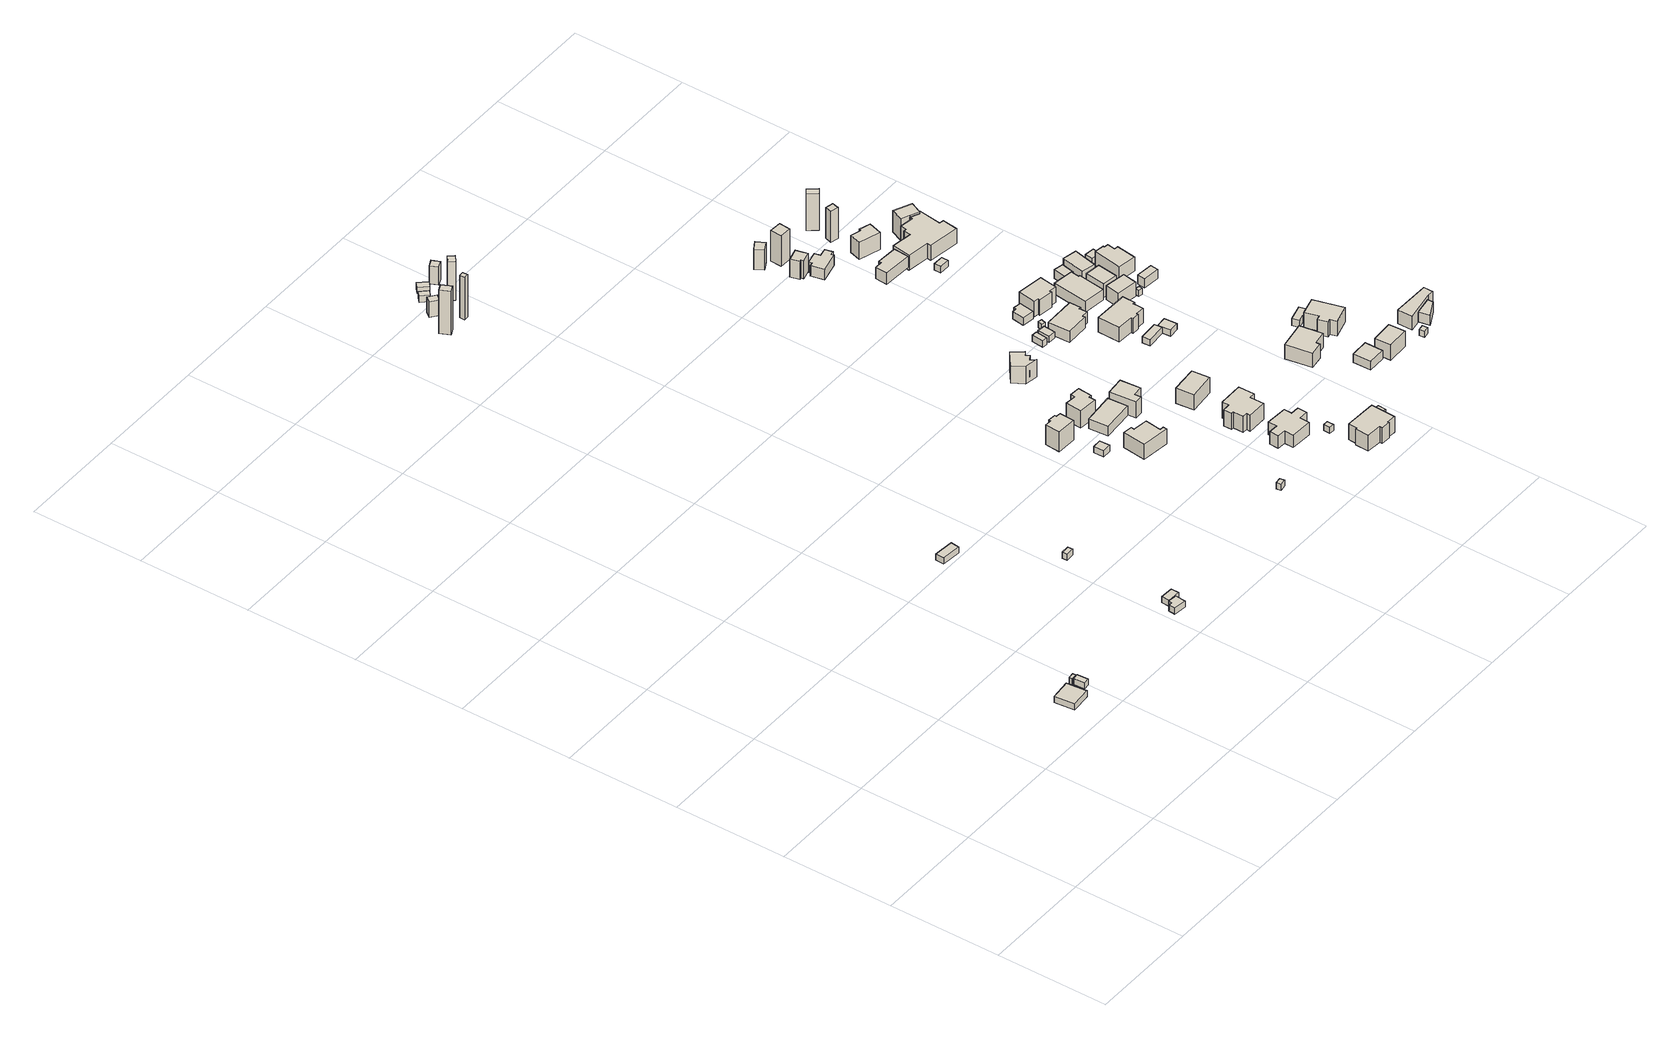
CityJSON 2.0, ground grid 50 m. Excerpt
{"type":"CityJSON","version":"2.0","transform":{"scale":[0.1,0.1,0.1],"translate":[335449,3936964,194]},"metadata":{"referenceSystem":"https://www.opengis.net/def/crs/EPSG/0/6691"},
"CityObjects":{
"building1":{"type":"Building","attributes":{"measuredHeight":3.9,"BuildingIDAttribute.prefecture":"14","BuildingIDAttribute.city":"14151","BuildingDetailAttribute.surveyYear":2015},"geometry":[{"type":"Solid","lod":"1","boundaries":[[[[0,1,2,3]],[[2,4,5,3]],[[1,6,4,2]],[[0,7,6,1]],[[3,5,7,0]],[[4,6,7,5]]]]}]},
"building2":{"type":"Building","attributes":{"BuildingIDAttribute.prefecture":"14","BuildingIDAttribute.city":"14151","BuildingDetailAttribute.surveyYear":2015},"geometry":[{"type":"Solid","lod":"1","boundaries":[[[[8,9,10,11]],[[10,12,13,11]],[[9,14,12,10]],[[8,15,14,9]],[[11,13,15,8]],[[12,14,15,13]]]]}]},
"building3":{"type":"Building","attributes":{"BuildingIDAttribute.prefecture":"14","BuildingIDAttribute.city":"14151","BuildingDetailAttribute.surveyYear":2015},"geometry":[{"type":"Solid","lod":"1","boundaries":[[[[16,17,18,19]],[[18,20,21,19]],[[17,22,20,18]],[[16,23,22,17]],[[19,21,23,16]],[[20,22,23,21]]]]}]},
"building4":{"type":"Building","attributes":{"BuildingIDAttribute.prefecture":"14","BuildingIDAttribute.city":"14151","BuildingDetailAttribute.surveyYear":2015},"geometry":[{"type":"Solid","lod":"1","boundaries":[[[[24,25,26,27,28,29]],[[28,30,31,29]],[[27,32,30,28]],[[26,33,32,27]],[[25,34,33,26]],[[24,35,34,25]],[[29,31,35,24]],[[30,32,33,34,35,31]]]]}]},
"building5":{"type":"Building","attributes":{"BuildingIDAttribute.prefecture":"14","BuildingIDAttribute.city":"14151","BuildingDetailAttribute.surveyYear":2015},"geometry":[{"type":"Solid","lod":"1","boundaries":[[[[36,37,38,39]],[[38,40,41,39]],[[37,42,40,38]],[[36,43,42,37]],[[39,41,43,36]],[[40,42,43,41]]]]}]},
"building6":{"type":"Building","attributes":{"BuildingIDAttribute.prefecture":"14","BuildingIDAttribute.city":"14151","BuildingDetailAttribute.surveyYear":2015},"geometry":[{"type":"Solid","lod":"1","boundaries":[[[[44,45,46,47]],[[46,48,49,47]],[[45,50,48,46]],[[44,51,50,45]],[[47,49,51,44]],[[48,50,51,49]]]]}]},
"building7":{"type":"Building","attributes":{"BuildingIDAttribute.prefecture":"14","BuildingIDAttribute.city":"14151","BuildingDetailAttribute.surveyYear":2015},"geometry":[{"type":"Solid","lod":"1","boundaries":[[[[52,53,54,55]],[[54,56,57,55]],[[53,58,56,54]],[[52,59,58,53]],[[55,57,59,52]],[[56,58,59,57]]]]}]},
"building8":{"type":"Building","attributes":{"BuildingIDAttribute.prefecture":"14","BuildingIDAttribute.city":"14151","BuildingDetailAttribute.surveyYear":2015},"geometry":[{"type":"Solid","lod":"1","boundaries":[[[[60,61,62,63]],[[62,64,65,63]],[[61,66,64,62]],[[60,67,66,61]],[[63,65,67,60]],[[64,66,67,65]]]]}]},
"building9":{"type":"Building","attributes":{"BuildingIDAttribute.prefecture":"14","BuildingIDAttribute.city":"14151","BuildingDetailAttribute.surveyYear":2015},"geometry":[{"type":"Solid","lod":"1","boundaries":[[[[68,69,70,71]],[[70,72,73,71]],[[69,74,72,70]],[[68,75,74,69]],[[71,73,75,68]],[[72,74,75,73]]]]}]},
"building10":{"type":"Building","attributes":{"usage":"411","measuredHeight":10.8,"storeysAboveGround":2,"BuildingIDAttribute.prefecture":"14","BuildingIDAttribute.city":"14151","BuildingDetailAttribute.totalFloorArea":86.99,"BuildingDetailAttribute.buildingFootprintArea":43.5,"BuildingDetailAttribute.buildingStructureType":"601","BuildingDetailAttribute.buildingStructureOrgType":"1","BuildingDetailAttribute.orgUsage":"10","BuildingDetailAttribute.surveyYear":2015,"BuildingLandSlideRiskAttribute.description":"1","BuildingLandSlideRiskAttribute.areaType":"1"},"geometry":[{"type":"Solid","lod":"1","boundaries":[[[[76,77,78,79,80,81,82,83]],[[82,84,85,83]],[[81,86,84,82]],[[80,87,86,81]],[[79,88,87,80]],[[78,89,88,79]],[[77,90,89,78]],[[76,91,90,77]],[[83,85,91,76]],[[84,86,87,88,89,90,91,85]]]]}]},
"building11":{"type":"Building","attributes":{"usage":"411","measuredHeight":9,"storeysAboveGround":2,"BuildingIDAttribute.prefecture":"14","BuildingIDAttribute.city":"14151","BuildingDetailAttribute.totalFloorArea":147.86,"BuildingDetailAttribute.buildingFootprintArea":73.93,"BuildingDetailAttribute.buildingStructureType":"601","BuildingDetailAttribute.buildingStructureOrgType":"1","BuildingDetailAttribute.orgUsage":"10","BuildingDetailAttribute.surveyYear":2015},"geometry":[{"type":"Solid","lod":"1","boundaries":[[[[92,93,94,95,96,97,98,99]],[[98,100,101,99]],[[97,102,100,98]],[[96,103,102,97]],[[95,104,103,96]],[[94,105,104,95]],[[93,106,105,94]],[[92,107,106,93]],[[99,101,107,92]],[[100,102,103,104,105,106,107,101]]]]}]},
"building12":{"type":"Building","attributes":{"usage":"411","measuredHeight":5.7,"storeysAboveGround":1,"BuildingIDAttribute.prefecture":"14","BuildingIDAttribute.city":"14151","BuildingDetailAttribute.totalFloorArea":100.06,"BuildingDetailAttribute.buildingFootprintArea":100.06,"BuildingDetailAttribute.buildingStructureType":"601","BuildingDetailAttribute.buildingStructureOrgType":"1","BuildingDetailAttribute.orgUsage":"10","BuildingDetailAttribute.surveyYear":2015},"geometry":[{"type":"Solid","lod":"1","boundaries":[[[[108,109,110,111]],[[110,112,113,111]],[[109,114,112,110]],[[108,115,114,109]],[[111,113,115,108]],[[112,114,115,113]]]]}]},
"building13":{"type":"Building","attributes":{"usage":"411","measuredHeight":9.3,"storeysAboveGround":2,"BuildingIDAttribute.prefecture":"14","BuildingIDAttribute.city":"14151","BuildingDetailAttribute.totalFloorArea":106.32,"BuildingDetailAttribute.buildingFootprintArea":53.16,"BuildingDetailAttribute.buildingStructureType":"601","BuildingDetailAttribute.buildingStructureOrgType":"1","BuildingDetailAttribute.orgUsage":"10","BuildingDetailAttribute.surveyYear":2015,"BuildingLandSlideRiskAttribute.description":"1","BuildingLandSlideRiskAttribute.areaType":"1"},"geometry":[{"type":"Solid","lod":"1","boundaries":[[[[116,117,118,119,120,121,122,123]],[[122,124,125,123]],[[121,126,124,122]],[[120,127,126,121]],[[119,128,127,120]],[[118,129,128,119]],[[117,130,129,118]],[[116,131,130,117]],[[123,125,131,116]],[[124,126,127,128,129,130,131,125]]]]}]},
"building14":{"type":"Building","attributes":{"usage":"411","measuredHeight":8.8,"storeysAboveGround":2,"BuildingIDAttribute.prefecture":"14","BuildingIDAttribute.city":"14151","BuildingDetailAttribute.totalFloorArea":117.7,"BuildingDetailAttribute.buildingFootprintArea":58.85,"BuildingDetailAttribute.buildingStructureType":"601","BuildingDetailAttribute.buildingStructureOrgType":"1","BuildingDetailAttribute.orgUsage":"10","BuildingDetailAttribute.surveyYear":2015},"geometry":[{"type":"Solid","lod":"1","boundaries":[[[[132,133,134,135,136,137]],[[136,138,139,137]],[[135,140,138,136]],[[134,141,140,135]],[[133,142,141,134]],[[132,143,142,133]],[[137,139,143,132]],[[138,140,141,142,143,139]]]]}]},
"building15":{"type":"Building","attributes":{"usage":"411","measuredHeight":7.6,"storeysAboveGround":2,"BuildingIDAttribute.prefecture":"14","BuildingIDAttribute.city":"14151","BuildingDetailAttribute.totalFloorArea":214.93,"BuildingDetailAttribute.buildingFootprintArea":107.47,"BuildingDetailAttribute.buildingStructureType":"610","BuildingDetailAttribute.buildingStructureOrgType":"2","BuildingDetailAttribute.orgUsage":"10","BuildingDetailAttribute.surveyYear":2015},"geometry":[{"type":"Solid","lod":"1","boundaries":[[[[144,145,146,147,148,149,150,151,152,153,154,155]],[[154,156,157,155]],[[153,158,156,154]],[[152,159,158,153]],[[151,160,159,152]],[[150,161,160,151]],[[149,162,161,150]],[[148,163,162,149]],[[147,164,163,148]],[[146,165,164,147]],[[145,166,165,146]],[[144,167,166,145]],[[155,157,167,144]],[[156,158,159,160,161,162,163,164,165,166,167,157]]]]}]},
"building16":{"type":"Building","attributes":{"usage":"411","measuredHeight":10.3,"storeysAboveGround":3,"BuildingIDAttribute.prefecture":"14","BuildingIDAttribute.city":"14151","BuildingDetailAttribute.totalFloorArea":387.8,"BuildingDetailAttribute.buildingFootprintArea":129.27,"BuildingDetailAttribute.buildingStructureType":"601","BuildingDetailAttribute.buildingStructureOrgType":"1","BuildingDetailAttribute.orgUsage":"10","BuildingDetailAttribute.surveyYear":2015},"geometry":[{"type":"Solid","lod":"1","boundaries":[[[[168,169,170,171,172,173,174,175,176,177,178,179]],[[178,180,181,179]],[[177,182,180,178]],[[176,183,182,177]],[[175,184,183,176]],[[174,185,184,175]],[[173,186,185,174]],[[172,187,186,173]],[[171,188,187,172]],[[170,189,188,171]],[[169,190,189,170]],[[168,191,190,169]],[[179,181,191,168]],[[180,182,183,184,185,186,187,188,189,190,191,181]]]]}]},
"building17":{"type":"Building","attributes":{"BuildingIDAttribute.prefecture":"14","BuildingIDAttribute.city":"14151","BuildingDetailAttribute.surveyYear":2015},"geometry":[{"type":"Solid","lod":"1","boundaries":[[[[192,193,194,195]],[[194,196,197,195]],[[193,198,196,194]],[[192,199,198,193]],[[195,197,199,192]],[[196,198,199,197]]]]}]},
"building18":{"type":"Building","attributes":{"BuildingIDAttribute.prefecture":"14","BuildingIDAttribute.city":"14151","BuildingDetailAttribute.surveyYear":2015},"geometry":[{"type":"Solid","lod":"1","boundaries":[[[[200,201,202,203]],[[202,204,205,203]],[[201,206,204,202]],[[200,207,206,201]],[[203,205,207,200]],[[204,206,207,205]]]]}]},
"building19":{"type":"Building","attributes":{"usage":"411","measuredHeight":9.9,"storeysAboveGround":2,"BuildingIDAttribute.prefecture":"14","BuildingIDAttribute.city":"14151","BuildingDetailAttribute.totalFloorArea":222.24,"BuildingDetailAttribute.buildingFootprintArea":111.12,"BuildingDetailAttribute.buildingStructureType":"601","BuildingDetailAttribute.buildingStructureOrgType":"1","BuildingDetailAttribute.orgUsage":"10","BuildingDetailAttribute.surveyYear":2015},"geometry":[{"type":"Solid","lod":"1","boundaries":[[[[208,209,210,211,212,213,214,215,216,217]],[[216,218,219,217]],[[215,220,218,216]],[[214,221,220,215]],[[213,222,221,214]],[[212,223,222,213]],[[211,224,223,212]],[[210,225,224,211]],[[209,226,225,210]],[[208,227,226,209]],[[217,219,227,208]],[[218,220,221,222,223,224,225,226,227,219]]]]}]},
"building20":{"type":"Building","attributes":{"usage":"413","measuredHeight":18.8,"storeysAboveGround":1,"BuildingIDAttribute.prefecture":"14","BuildingIDAttribute.city":"14151","BuildingDetailAttribute.totalFloorArea":49.86,"BuildingDetailAttribute.buildingFootprintArea":49.86,"BuildingDetailAttribute.buildingStructureType":"601","BuildingDetailAttribute.buildingStructureOrgType":"1","BuildingDetailAttribute.orgUsage":"30","BuildingDetailAttribute.surveyYear":2015,"BuildingLandSlideRiskAttribute.description":"1","BuildingLandSlideRiskAttribute.areaType":"1"},"geometry":[{"type":"Solid","lod":"1","boundaries":[[[[228,229,230,231,232,233,234,235]],[[234,236,237,235]],[[233,238,236,234]],[[232,239,238,233]],[[231,240,239,232]],[[230,241,240,231]],[[229,242,241,230]],[[228,243,242,229]],[[235,237,243,228]],[[236,238,239,240,241,242,243,237]]]]}]},
"building21":{"type":"Building","attributes":{"usage":"411","measuredHeight":8.7,"storeysAboveGround":2,"BuildingIDAttribute.prefecture":"14","BuildingIDAttribute.city":"14151","BuildingDetailAttribute.totalFloorArea":133.12,"BuildingDetailAttribute.buildingFootprintArea":66.56,"BuildingDetailAttribute.buildingStructureType":"610","BuildingDetailAttribute.buildingStructureOrgType":"2","BuildingDetailAttribute.orgUsage":"10","BuildingDetailAttribute.surveyYear":2015},"geometry":[{"type":"Solid","lod":"1","boundaries":[[[[244,245,246,247]],[[246,248,249,247]],[[245,250,248,246]],[[244,251,250,245]],[[247,249,251,244]],[[248,250,251,249]]]]}]},
"building22":{"type":"Building","attributes":{"usage":"411","measuredHeight":4.1,"storeysAboveGround":2,"BuildingIDAttribute.prefecture":"14","BuildingIDAttribute.city":"14151","BuildingDetailAttribute.totalFloorArea":25.16,"BuildingDetailAttribute.buildingFootprintArea":12.58,"BuildingDetailAttribute.buildingStructureType":"601","BuildingDetailAttribute.buildingStructureOrgType":"1","BuildingDetailAttribute.orgUsage":"10","BuildingDetailAttribute.surveyYear":2015},"geometry":[{"type":"Solid","lod":"1","boundaries":[[[[252,253,254,255]],[[254,256,257,255]],[[253,258,256,254]],[[252,259,258,253]],[[255,257,259,252]],[[256,258,259,257]]]]}]},
"building23":{"type":"Building","attributes":{"usage":"411","measuredHeight":3.5,"storeysAboveGround":1,"BuildingIDAttribute.prefecture":"14","BuildingIDAttribute.city":"14151","BuildingDetailAttribute.totalFloorArea":12.41,"BuildingDetailAttribute.buildingFootprintArea":12.41,"BuildingDetailAttribute.buildingStructureType":"601","BuildingDetailAttribute.buildingStructureOrgType":"1","BuildingDetailAttribute.orgUsage":"10","BuildingDetailAttribute.surveyYear":2015},"geometry":[{"type":"Solid","lod":"1","boundaries":[[[[260,261,262,263]],[[262,264,265,263]],[[261,266,264,262]],[[260,267,266,261]],[[263,265,267,260]],[[264,266,267,265]]]]}]},
"building24":{"type":"Building","attributes":{"usage":"411","storeysAboveGround":1,"BuildingIDAttribute.prefecture":"14","BuildingIDAttribute.city":"14151","BuildingDetailAttribute.totalFloorArea":16.93,"BuildingDetailAttribute.buildingFootprintArea":16.93,"BuildingDetailAttribute.buildingStructureType":"601","BuildingDetailAttribute.buildingStructureOrgType":"1","BuildingDetailAttribute.orgUsage":"10","BuildingDetailAttribute.surveyYear":2015},"geometry":[{"type":"Solid","lod":"1","boundaries":[[[[268,269,270,271]],[[270,272,273,271]],[[269,274,272,270]],[[268,275,274,269]],[[271,273,275,268]],[[272,274,275,273]]]]}]},
"building25":{"type":"Building","attributes":{"BuildingIDAttribute.prefecture":"14","BuildingIDAttribute.city":"14151","BuildingDetailAttribute.surveyYear":2015},"geometry":[{"type":"Solid","lod":"1","boundaries":[[[[276,277,278,279]],[[278,280,281,279]],[[277,282,280,278]],[[276,283,282,277]],[[279,281,283,276]],[[280,282,283,281]]]]}]},
"building26":{"type":"Building","attributes":{"usage":"411","measuredHeight":6.8,"storeysAboveGround":1,"BuildingIDAttribute.prefecture":"14","BuildingIDAttribute.city":"14151","BuildingDetailAttribute.totalFloorArea":110.72,"BuildingDetailAttribute.buildingFootprintArea":110.72,"BuildingDetailAttribute.buildingStructureType":"601","BuildingDetailAttribute.buildingStructureOrgType":"1","BuildingDetailAttribute.orgUsage":"10","BuildingDetailAttribute.surveyYear":2015},"geometry":[{"type":"Solid","lod":"1","boundaries":[[[[284,285,286,287,288,289,290,291]],[[290,292,293,291]],[[289,294,292,290]],[[288,295,294,289]],[[287,296,295,288]],[[286,297,296,287]],[[285,298,297,286]],[[284,299,298,285]],[[291,293,299,284]],[[292,294,295,296,297,298,299,293]]]]}]},
"building27":{"type":"Building","attributes":{"usage":"411","measuredHeight":4.4,"storeysAboveGround":2,"BuildingIDAttribute.prefecture":"14","BuildingIDAttribute.city":"14151","BuildingDetailAttribute.totalFloorArea":48.52,"BuildingDetailAttribute.buildingFootprintArea":24.26,"BuildingDetailAttribute.buildingStructureType":"610","BuildingDetailAttribute.buildingStructureOrgType":"2","BuildingDetailAttribute.orgUsage":"10","BuildingDetailAttribute.surveyYear":2015,"BuildingLandSlideRiskAttribute.description":"1","BuildingLandSlideRiskAttribute.areaType":"1"},"geometry":[{"type":"Solid","lod":"1","boundaries":[[[[300,301,302,303,304,305]],[[304,306,307,305]],[[303,308,306,304]],[[302,309,308,303]],[[301,310,309,302]],[[300,311,310,301]],[[305,307,311,300]],[[306,308,309,310,311,307]]]]}]},
"building28":{"type":"Building","attributes":{"BuildingIDAttribute.prefecture":"14","BuildingIDAttribute.city":"14151","BuildingDetailAttribute.surveyYear":2015},"geometry":[{"type":"Solid","lod":"1","boundaries":[[[[312,313,314,315]],[[314,316,317,315]],[[313,318,316,314]],[[312,319,318,313]],[[315,317,319,312]],[[316,318,319,317]]]]}]},
"building29":{"type":"Building","attributes":{"usage":"411","measuredHeight":8.9,"storeysAboveGround":2,"BuildingIDAttribute.prefecture":"14","BuildingIDAttribute.city":"14151","BuildingDetailAttribute.totalFloorArea":260.31,"BuildingDetailAttribute.buildingFootprintArea":130.15,"BuildingDetailAttribute.buildingStructureType":"601","BuildingDetailAttribute.buildingStructureOrgType":"1","BuildingDetailAttribute.orgUsage":"10","BuildingDetailAttribute.surveyYear":2015},"geometry":[{"type":"Solid","lod":"1","boundaries":[[[[320,321,322,323,324,325,326,327,328,329]],[[328,330,331,329]],[[327,332,330,328]],[[326,333,332,327]],[[325,334,333,326]],[[324,335,334,325]],[[323,336,335,324]],[[322,337,336,323]],[[321,338,337,322]],[[320,339,338,321]],[[329,331,339,320]],[[330,332,333,334,335,336,337,338,339,331]]]]}]},
"building30":{"type":"Building","attributes":{"BuildingIDAttribute.prefecture":"14","BuildingIDAttribute.city":"14151","BuildingDetailAttribute.surveyYear":2015},"geometry":[{"type":"Solid","lod":"1","boundaries":[[[[340,341,342,343]],[[342,344,345,343]],[[341,346,344,342]],[[340,347,346,341]],[[343,345,347,340]],[[344,346,347,345]]]]}]},
"building31":{"type":"Building","attributes":{"usage":"411","measuredHeight":8.7,"storeysAboveGround":2,"BuildingIDAttribute.prefecture":"14","BuildingIDAttribute.city":"14151","BuildingDetailAttribute.totalFloorArea":167.42,"BuildingDetailAttribute.buildingFootprintArea":83.71,"BuildingDetailAttribute.buildingStructureType":"610","BuildingDetailAttribute.buildingStructureOrgType":"2","BuildingDetailAttribute.orgUsage":"10","BuildingDetailAttribute.surveyYear":2015},"geometry":[{"type":"Solid","lod":"1","boundaries":[[[[348,349,350,351,352,353,354,355]],[[354,356,357,355]],[[353,358,356,354]],[[352,359,358,353]],[[351,360,359,352]],[[350,361,360,351]],[[349,362,361,350]],[[348,363,362,349]],[[355,357,363,348]],[[356,358,359,360,361,362,363,357]]]]}]},
"building32":{"type":"Building","attributes":{"measuredHeight":22.2,"BuildingIDAttribute.prefecture":"14","BuildingIDAttribute.city":"14151","BuildingDetailAttribute.surveyYear":2015},"geometry":[{"type":"Solid","lod":"1","boundaries":[[[[364,365,366,367]],[[366,368,369,367]],[[365,370,368,366]],[[364,371,370,365]],[[367,369,371,364]],[[368,370,371,369]]]]}]},
"building33":{"type":"Building","attributes":{"usage":"411","measuredHeight":9.1,"storeysAboveGround":2,"BuildingIDAttribute.prefecture":"14","BuildingIDAttribute.city":"14151","BuildingDetailAttribute.totalFloorArea":232.13,"BuildingDetailAttribute.buildingFootprintArea":116.06,"BuildingDetailAttribute.buildingStructureType":"601","BuildingDetailAttribute.buildingStructureOrgType":"1","BuildingDetailAttribute.orgUsage":"10","BuildingDetailAttribute.surveyYear":2015},"geometry":[{"type":"Solid","lod":"1","boundaries":[[[[372,373,374,375,376,377]],[[376,378,379,377]],[[375,380,378,376]],[[374,381,380,375]],[[373,382,381,374]],[[372,383,382,373]],[[377,379,383,372]],[[378,380,381,382,383,379]]]]}]},
"building34":{"type":"Building","attributes":{"usage":"411","measuredHeight":5.2,"storeysAboveGround":1,"BuildingIDAttribute.prefecture":"14","BuildingIDAttribute.city":"14151","BuildingDetailAttribute.totalFloorArea":52.2,"BuildingDetailAttribute.buildingFootprintArea":52.2,"BuildingDetailAttribute.buildingStructureType":"601","BuildingDetailAttribute.buildingStructureOrgType":"1","BuildingDetailAttribute.orgUsage":"10","BuildingDetailAttribute.surveyYear":2015},"geometry":[{"type":"Solid","lod":"1","boundaries":[[[[384,385,386,387]],[[386,388,389,387]],[[385,390,388,386]],[[384,391,390,385]],[[387,389,391,384]],[[388,390,391,389]]]]}]},
"building35":{"type":"Building","attributes":{"usage":"403","measuredHeight":13.1,"storeysAboveGround":1,"BuildingIDAttribute.prefecture":"14","BuildingIDAttribute.city":"14151","BuildingDetailAttribute.totalFloorArea":23.36,"BuildingDetailAttribute.buildingFootprintArea":23.36,"BuildingDetailAttribute.buildingStructureType":"601","BuildingDetailAttribute.buildingStructureOrgType":"1","BuildingDetailAttribute.orgUsage":"80","BuildingDetailAttribute.surveyYear":2015,"BuildingLandSlideRiskAttribute.description":"1","BuildingLandSlideRiskAttribute.areaType":"1"},"geometry":[{"type":"Solid","lod":"1","boundaries":[[[[392,393,394,395,396,397]],[[396,398,399,397]],[[395,400,398,396]],[[394,401,400,395]],[[393,402,401,394]],[[392,403,402,393]],[[397,399,403,392]],[[398,400,401,402,403,399]]]]}]},
"building36":{"type":"Building","attributes":{"measuredHeight":22,"BuildingIDAttribute.prefecture":"14","BuildingIDAttribute.city":"14151","BuildingDetailAttribute.surveyYear":2015},"geometry":[{"type":"Solid","lod":"1","boundaries":[[[[404,405,406,407]],[[406,408,409,407]],[[405,410,408,406]],[[404,411,410,405]],[[407,409,411,404]],[[408,410,411,409]]]]}]},
"building37":{"type":"Building","attributes":{"BuildingIDAttribute.prefecture":"14","BuildingIDAttribute.city":"14151","BuildingDetailAttribute.surveyYear":2015},"geometry":[{"type":"Solid","lod":"1","boundaries":[[[[412,413,414,415]],[[414,416,417,415]],[[413,418,416,414]],[[412,419,418,413]],[[415,417,419,412]],[[416,418,419,417]]]]}]},
"building38":{"type":"Building","attributes":{"usage":"411","measuredHeight":6.2,"storeysAboveGround":1,"BuildingIDAttribute.prefecture":"14","BuildingIDAttribute.city":"14151","BuildingDetailAttribute.totalFloorArea":131.77,"BuildingDetailAttribute.buildingFootprintArea":131.77,"BuildingDetailAttribute.buildingStructureType":"601","BuildingDetailAttribute.buildingStructureOrgType":"1","BuildingDetailAttribute.orgUsage":"10","BuildingDetailAttribute.surveyYear":2015},"geometry":[{"type":"Solid","lod":"1","boundaries":[[[[420,421,422,423,424,425]],[[424,426,427,425]],[[423,428,426,424]],[[422,429,428,423]],[[421,430,429,422]],[[420,431,430,421]],[[425,427,431,420]],[[426,428,429,430,431,427]]]]}]},
"building39":{"type":"Building","attributes":{"usage":"403","measuredHeight":5.7,"storeysAboveGround":1,"BuildingIDAttribute.prefecture":"14","BuildingIDAttribute.city":"14151","BuildingDetailAttribute.totalFloorArea":52.71,"BuildingDetailAttribute.buildingFootprintArea":52.71,"BuildingDetailAttribute.buildingStructureType":"601","BuildingDetailAttribute.buildingStructureOrgType":"1","BuildingDetailAttribute.orgUsage":"80","BuildingDetailAttribute.surveyYear":2015,"BuildingLandSlideRiskAttribute.description":"1","BuildingLandSlideRiskAttribute.areaType":"1"},"geometry":[{"type":"Solid","lod":"1","boundaries":[[[[432,433,434,435,436,437,438,439,440,441]],[[440,442,443,441]],[[439,444,442,440]],[[438,445,444,439]],[[437,446,445,438]],[[436,447,446,437]],[[435,448,447,436]],[[434,449,448,435]],[[433,450,449,434]],[[432,451,450,433]],[[441,443,451,432]],[[442,444,445,446,447,448,449,450,451,443]]]]}]},
"building40":{"type":"Building","attributes":{"measuredHeight":15.1,"BuildingIDAttribute.prefecture":"14","BuildingIDAttribute.city":"14151","BuildingDetailAttribute.surveyYear":2015},"geometry":[{"type":"Solid","lod":"1","boundaries":[[[[452,453,454,455]],[[454,456,457,455]],[[453,458,456,454]],[[452,459,458,453]],[[455,457,459,452]],[[456,458,459,457]]]]}]},
"building41":{"type":"Building","attributes":{"usage":"411","measuredHeight":8.6,"storeysAboveGround":1,"BuildingIDAttribute.prefecture":"14","BuildingIDAttribute.city":"14151","BuildingDetailAttribute.totalFloorArea":58.05,"BuildingDetailAttribute.buildingFootprintArea":58.05,"BuildingDetailAttribute.buildingStructureType":"601","BuildingDetailAttribute.buildingStructureOrgType":"1","BuildingDetailAttribute.orgUsage":"10","BuildingDetailAttribute.surveyYear":2015},"geometry":[{"type":"Solid","lod":"1","boundaries":[[[[460,461,462,463]],[[462,464,465,463]],[[461,466,464,462]],[[460,467,466,461]],[[463,465,467,460]],[[464,466,467,465]]]]}]},
"building42":{"type":"Building","attributes":{"usage":"411","measuredHeight":7.3,"storeysAboveGround":1,"BuildingIDAttribute.prefecture":"14","BuildingIDAttribute.city":"14151","BuildingDetailAttribute.totalFloorArea":69.03,"BuildingDetailAttribute.buildingFootprintArea":69.03,"BuildingDetailAttribute.buildingStructureType":"601","BuildingDetailAttribute.buildingStructureOrgType":"1","BuildingDetailAttribute.orgUsage":"10","BuildingDetailAttribute.surveyYear":2015,"BuildingLandSlideRiskAttribute.description":"1","BuildingLandSlideRiskAttribute.areaType":"1"},"geometry":[{"type":"Solid","lod":"1","boundaries":[[[[468,469,470,471,472,473]],[[472,474,475,473]],[[471,476,474,472]],[[470,477,476,471]],[[469,478,477,470]],[[468,479,478,469]],[[473,475,479,468]],[[474,476,477,478,479,475]]]]}]},
"building43":{"type":"Building","attributes":{"usage":"411","measuredHeight":7.9,"storeysAboveGround":2,"BuildingIDAttribute.prefecture":"14","BuildingIDAttribute.city":"14151","BuildingDetailAttribute.totalFloorArea":101.84,"BuildingDetailAttribute.buildingFootprintArea":50.92,"BuildingDetailAttribute.buildingStructureType":"601","BuildingDetailAttribute.buildingStructureOrgType":"1","BuildingDetailAttribute.orgUsage":"10","BuildingDetailAttribute.surveyYear":2015},"geometry":[{"type":"Solid","lod":"1","boundaries":[[[[480,481,482,483]],[[482,484,485,483]],[[481,486,484,482]],[[480,487,486,481]],[[483,485,487,480]],[[484,486,487,485]]]]}]},
"building44":{"type":"Building","attributes":{"measuredHeight":13,"BuildingIDAttribute.prefecture":"14","BuildingIDAttribute.city":"14151","BuildingDetailAttribute.surveyYear":2015,"BuildingLandSlideRiskAttribute.description":"1","BuildingLandSlideRiskAttribute.areaType":"1"},"geometry":[{"type":"Solid","lod":"1","boundaries":[[[[488,489,490,491]],[[490,492,493,491]],[[489,494,492,490]],[[488,495,494,489]],[[491,493,495,488]],[[492,494,495,493]]]]}]},
"building45":{"type":"Building","attributes":{"measuredHeight":3.4,"BuildingIDAttribute.prefecture":"14","BuildingIDAttribute.city":"14151","BuildingDetailAttribute.surveyYear":2015},"geometry":[{"type":"Solid","lod":"1","boundaries":[[[[496,497,498,499]],[[498,500,501,499]],[[497,502,500,498]],[[496,503,502,497]],[[499,501,503,496]],[[500,502,503,501]]]]}]},
"building46":{"type":"Building","attributes":{"measuredHeight":15.5,"BuildingIDAttribute.prefecture":"14","BuildingIDAttribute.city":"14151","BuildingDetailAttribute.surveyYear":2015},"geometry":[{"type":"Solid","lod":"1","boundaries":[[[[504,505,506,507]],[[506,508,509,507]],[[505,510,508,506]],[[504,511,510,505]],[[507,509,511,504]],[[508,510,511,509]]]]}]},
"building47":{"type":"Building","attributes":{"usage":"411","measuredHeight":7.6,"storeysAboveGround":2,"BuildingIDAttribute.prefecture":"14","BuildingIDAttribute.city":"14151","BuildingDetailAttribute.totalFloorArea":111.09,"BuildingDetailAttribute.buildingFootprintArea":55.54,"BuildingDetailAttribute.buildingStructureType":"601","BuildingDetailAttribute.buildingStructureOrgType":"1","BuildingDetailAttribute.orgUsage":"10","BuildingDetailAttribute.surveyYear":2015},"geometry":[{"type":"Solid","lod":"1","boundaries":[[[[512,513,514,515]],[[514,516,517,515]],[[513,518,516,514]],[[512,519,518,513]],[[515,517,519,512]],[[516,518,519,517]]]]}]},
"building48":{"type":"Building","attributes":{"measuredHeight":3.5,"BuildingIDAttribute.prefecture":"14","BuildingIDAttribute.city":"14151","BuildingDetailAttribute.surveyYear":2015},"geometry":[{"type":"Solid","lod":"1","boundaries":[[[[520,521,522,523]],[[522,524,525,523]],[[521,526,524,522]],[[520,527,526,521]],[[523,525,527,520]],[[524,526,527,525]]]]}]},
"building49":{"type":"Building","attributes":{"BuildingIDAttribute.prefecture":"14","BuildingIDAttribute.city":"14151","BuildingDetailAttribute.surveyYear":2015},"geometry":[{"type":"Solid","lod":"1","boundaries":[[[[528,529,530,531]],[[530,532,533,531]],[[529,534,532,530]],[[528,535,534,529]],[[531,533,535,528]],[[532,534,535,533]]]]}]},
"building50":{"type":"Building","attributes":{"measuredHeight":5.1,"BuildingIDAttribute.prefecture":"14","BuildingIDAttribute.city":"14151","BuildingDetailAttribute.surveyYear":2015},"geometry":[{"type":"Solid","lod":"1","boundaries":[[[[536,537,538,539]],[[538,540,541,539]],[[537,542,540,538]],[[536,543,542,537]],[[539,541,543,536]],[[540,542,543,541]]]]}]},
"building51":{"type":"Building","attributes":{"measuredHeight":19.9,"BuildingIDAttribute.prefecture":"14","BuildingIDAttribute.city":"14151","BuildingDetailAttribute.surveyYear":2015},"geometry":[{"type":"Solid","lod":"1","boundaries":[[[[544,545,546,547]],[[546,548,549,547]],[[545,550,548,546]],[[544,551,550,545]],[[547,549,551,544]],[[548,550,551,549]]]]}]},
"building52":{"type":"Building","attributes":{"measuredHeight":3.9,"BuildingIDAttribute.prefecture":"14","BuildingIDAttribute.city":"14151","BuildingDetailAttribute.surveyYear":2015},"geometry":[{"type":"Solid","lod":"1","boundaries":[[[[552,553,554,555,556,557]],[[556,558,559,557]],[[555,560,558,556]],[[554,561,560,555]],[[553,562,561,554]],[[552,563,562,553]],[[557,559,563,552]],[[558,560,561,562,563,559]]]]}]},
"building53":{"type":"Building","attributes":{"usage":"411","measuredHeight":8.4,"storeysAboveGround":1,"BuildingIDAttribute.prefecture":"14","BuildingIDAttribute.city":"14151","BuildingDetailAttribute.totalFloorArea":122.16,"BuildingDetailAttribute.buildingFootprintArea":122.16,"BuildingDetailAttribute.buildingStructureType":"610","BuildingDetailAttribute.buildingStructureOrgType":"2","BuildingDetailAttribute.orgUsage":"10","BuildingDetailAttribute.surveyYear":2015},"geometry":[{"type":"Solid","lod":"1","boundaries":[[[[564,565,566,567,568,569,570,571]],[[570,572,573,571]],[[569,574,572,570]],[[568,575,574,569]],[[567,576,575,568]],[[566,577,576,567]],[[565,578,577,566]],[[564,579,578,565]],[[571,573,579,564]],[[572,574,575,576,577,578,579,573]]]]}]},
"building54":{"type":"Building","attributes":{"BuildingIDAttribute.prefecture":"14","BuildingIDAttribute.city":"14151","BuildingDetailAttribute.surveyYear":2015},"geometry":[{"type":"Solid","lod":"1","boundaries":[[[[580,581,582,583]],[[582,584,585,583]],[[581,586,584,582]],[[580,587,586,581]],[[583,585,587,580]],[[584,586,587,585]]]]}]},
"building55":{"type":"Building","attributes":{"usage":"411","measuredHeight":8.3,"storeysAboveGround":2,"BuildingIDAttribute.prefecture":"14","BuildingIDAttribute.city":"14151","BuildingDetailAttribute.totalFloorArea":112.41,"BuildingDetailAttribute.buildingFootprintArea":56.2,"BuildingDetailAttribute.buildingStructureType":"601","BuildingDetailAttribute.buildingStructureOrgType":"1","BuildingDetailAttribute.orgUsage":"10","BuildingDetailAttribute.surveyYear":2015},"geometry":[{"type":"Solid","lod":"1","boundaries":[[[[588,589,590,591]],[[590,592,593,591]],[[589,594,592,590]],[[588,595,594,589]],[[591,593,595,588]],[[592,594,595,593]]]]}]},
"building56":{"type":"Building","attributes":{"measuredHeight":7.2,"BuildingIDAttribute.prefecture":"14","BuildingIDAttribute.city":"14151","BuildingDetailAttribute.surveyYear":2015},"geometry":[{"type":"Solid","lod":"1","boundaries":[[[[596,597,598,599]],[[598,600,601,599]],[[597,602,600,598]],[[596,603,602,597]],[[599,601,603,596]],[[600,602,603,601]]]]}]},
"building57":{"type":"Building","attributes":{"BuildingIDAttribute.prefecture":"14","BuildingIDAttribute.city":"14151","BuildingDetailAttribute.surveyYear":2015},"geometry":[{"type":"Solid","lod":"1","boundaries":[[[[604,605,606,607]],[[606,608,609,607]],[[605,610,608,606]],[[604,611,610,605]],[[607,609,611,604]],[[608,610,611,609]]]]}]},
"building58":{"type":"Building","attributes":{"usage":"411","measuredHeight":13.2,"storeysAboveGround":1,"BuildingIDAttribute.prefecture":"14","BuildingIDAttribute.city":"14151","BuildingDetailAttribute.totalFloorArea":46.18,"BuildingDetailAttribute.buildingFootprintArea":46.18,"BuildingDetailAttribute.buildingStructureType":"601","BuildingDetailAttribute.buildingStructureOrgType":"1","BuildingDetailAttribute.orgUsage":"10","BuildingDetailAttribute.surveyYear":2015},"geometry":[{"type":"Solid","lod":"1","boundaries":[[[[612,613,614,615,616,617]],[[616,618,619,617]],[[615,620,618,616]],[[614,621,620,615]],[[613,622,621,614]],[[612,623,622,613]],[[617,619,623,612]],[[618,620,621,622,623,619]]]]}]},
"building59":{"type":"Building","attributes":{"measuredHeight":12.8,"BuildingIDAttribute.prefecture":"14","BuildingIDAttribute.city":"14151","BuildingDetailAttribute.surveyYear":2015},"geometry":[{"type":"Solid","lod":"1","boundaries":[[[[624,625,626,627]],[[626,628,629,627]],[[625,630,628,626]],[[624,631,630,625]],[[627,629,631,624]],[[628,630,631,629]]]]}]},
"building60":{"type":"Building","attributes":{"usage":"411","measuredHeight":8,"storeysAboveGround":2,"BuildingIDAttribute.prefecture":"14","BuildingIDAttribute.city":"14151","BuildingDetailAttribute.totalFloorArea":135.98,"BuildingDetailAttribute.buildingFootprintArea":67.99,"BuildingDetailAttribute.buildingStructureType":"601","BuildingDetailAttribute.buildingStructureOrgType":"1","BuildingDetailAttribute.orgUsage":"10","BuildingDetailAttribute.surveyYear":2015},"geometry":[{"type":"Solid","lod":"1","boundaries":[[[[632,633,634,635,636,637,638,639]],[[638,640,641,639]],[[637,642,640,638]],[[636,643,642,637]],[[635,644,643,636]],[[634,645,644,635]],[[633,646,645,634]],[[632,647,646,633]],[[639,641,647,632]],[[640,642,643,644,645,646,647,641]]]]}]},
"building61":{"type":"Building","attributes":{"usage":"411","measuredHeight":3.4,"storeysAboveGround":2,"BuildingIDAttribute.prefecture":"14","BuildingIDAttribute.city":"14151","BuildingDetailAttribute.totalFloorArea":28.34,"BuildingDetailAttribute.buildingFootprintArea":14.17,"BuildingDetailAttribute.buildingStructureType":"601","BuildingDetailAttribute.buildingStructureOrgType":"1","BuildingDetailAttribute.orgUsage":"10","BuildingDetailAttribute.surveyYear":2015},"geometry":[{"type":"Solid","lod":"1","boundaries":[[[[648,649,650,651]],[[650,652,653,651]],[[649,654,652,650]],[[648,655,654,649]],[[651,653,655,648]],[[652,654,655,653]]]]}]},
"building62":{"type":"Building","attributes":{"measuredHeight":8.1,"BuildingIDAttribute.prefecture":"14","BuildingIDAttribute.city":"14151","BuildingDetailAttribute.surveyYear":2015},"geometry":[{"type":"Solid","lod":"1","boundaries":[[[[656,657,658,659,660,661,662,663,664,665,666,667,668,669,670,671]],[[670,672,673,671]],[[669,674,672,670]],[[668,675,674,669]],[[667,676,675,668]],[[666,677,676,667]],[[665,678,677,666]],[[664,679,678,665]],[[663,680,679,664]],[[662,681,680,663]],[[661,682,681,662]],[[660,683,682,661]],[[659,684,683,660]],[[658,685,684,659]],[[657,686,685,658]],[[656,687,686,657]],[[671,673,687,656]],[[672,674,675,676,677,678,679,680,681,682,683,684,685,686,687,673]]]]}]},
"building63":{"type":"Building","attributes":{"measuredHeight":15.9,"BuildingIDAttribute.prefecture":"14","BuildingIDAttribute.city":"14151","BuildingDetailAttribute.surveyYear":2015},"geometry":[{"type":"Solid","lod":"1","boundaries":[[[[688,689,690,691]],[[690,692,693,691]],[[689,694,692,690]],[[688,695,694,689]],[[691,693,695,688]],[[692,694,695,693]]]]}]},
"building64":{"type":"Building","attributes":{"measuredHeight":8.4,"BuildingIDAttribute.prefecture":"14","BuildingIDAttribute.city":"14151","BuildingDetailAttribute.surveyYear":2015},"geometry":[{"type":"Solid","lod":"1","boundaries":[[[[696,697,698,699]],[[698,700,701,699]],[[697,702,700,698]],[[696,703,702,697]],[[699,701,703,696]],[[700,702,703,701]]]]}]},
"building65":{"type":"Building","attributes":{"usage":"402","measuredHeight":8.5,"storeysAboveGround":2,"BuildingIDAttribute.prefecture":"14","BuildingIDAttribute.city":"14151","BuildingDetailAttribute.totalFloorArea":187.07,"BuildingDetailAttribute.buildingFootprintArea":93.54,"BuildingDetailAttribute.buildingStructureType":"601","BuildingDetailAttribute.buildingStructureOrgType":"1","BuildingDetailAttribute.orgUsage":"72","BuildingDetailAttribute.surveyYear":2015},"geometry":[{"type":"Solid","lod":"1","boundaries":[[[[704,705,706,707,708]],[[707,709,710,708]],[[706,711,709,707]],[[705,712,711,706]],[[704,713,712,705]],[[708,710,713,704]],[[709,711,712,713,710]]]]}]},
"building66":{"type":"Building","attributes":{"measuredHeight":12.2,"BuildingIDAttribute.prefecture":"14","BuildingIDAttribute.city":"14151","BuildingDetailAttribute.surveyYear":2015},"geometry":[{"type":"Solid","lod":"1","boundaries":[[[[714,715,716,717,718]],[[717,719,720,718]],[[716,721,719,717]],[[715,722,721,716]],[[714,723,722,715]],[[718,720,723,714]],[[719,721,722,723,720]]]]}]},
"building67":{"type":"Building","attributes":{"measuredHeight":21,"BuildingIDAttribute.prefecture":"14","BuildingIDAttribute.city":"14151","BuildingDetailAttribute.surveyYear":2015,"BuildingLandSlideRiskAttribute.description":"1","BuildingLandSlideRiskAttribute.areaType":"1"},"geometry":[{"type":"Solid","lod":"1","boundaries":[[[[724,725,726,727]],[[726,728,729,727]],[[725,730,728,726]],[[724,731,730,725]],[[727,729,731,724]],[[728,730,731,729]]]]}]}
},
"vertices":[
[6,103,857],[97,112,857],[106,22,857],[15,13,857],[106,22,887],[15,13,887],[97,112,887],[6,103,887],
[136,107,857],[162,109,857],[165,59,857],[139,57,857],[165,59,887],[139,57,887],[162,109,887],[136,107,887],
[135,111,853],[134,126,853],[160,128,853],[162,112,853],[160,128,883],[162,112,883],[134,126,883],[135,111,883],
[758,35,854],[701,41,854],[704,71,854],[720,69,854],[722,86,854],[763,81,854],[722,86,884],[763,81,884],[720,69,884],[704,71,884],[701,41,884],[758,35,884],
[788,120,852],[786,84,852],[728,88,852],[730,123,852],[728,88,882],[730,123,882],[786,84,882],[788,120,882],
[554,979,820],[550,941,820],[463,949,820],[466,987,820],[463,949,850],[466,987,850],[550,941,850],[554,979,850],
[778,596,834],[779,574,834],[742,572,834],[741,595,834],[742,572,864],[741,595,864],[779,574,864],[778,596,864],
[1537,172,846],[1565,176,846],[1569,155,846],[1540,151,846],[1569,155,876],[1540,151,876],[1565,176,876],[1537,172,876],
[1331,875,821],[1372,877,821],[1374,830,821],[1333,829,821],[1374,830,851],[1333,829,851],[1372,877,851],[1331,875,851],
[1293,1007,787],[1297,1075,787],[1327,1073,787],[1328,1082,787],[1363,1080,787],[1363,1071,787],[1384,1070,787],[1381,1003,787],[1384,1070,884],[1381,1003,884],[1363,1071,884],[1363,1080,884],[1328,1082,884],[1327,1073,884],[1297,1075,884],[1293,1007,884],
[1422,800,822],[1463,795,822],[1461,780,822],[1527,772,822],[1517,699,822],[1536,697,822],[1534,681,822],[1409,696,822],[1534,681,896],[1409,696,896],[1536,697,896],[1517,699,896],[1527,772,896],[1461,780,896],[1463,795,896],[1422,800,896],
[1446,889,818],[1439,976,818],[1581,989,818],[1588,901,818],[1581,989,866],[1588,901,866],[1439,976,866],[1446,889,866],
[1443,1084,804],[1492,1080,804],[1494,1100,804],[1541,1097,804],[1536,1033,804],[1524,1034,804],[1522,1005,804],[1437,1012,804],[1522,1005,888],[1437,1012,888],[1524,1034,888],[1536,1033,888],[1541,1097,888],[1494,1100,888],[1492,1080,888],[1443,1084,888],
[1587,987,814],[1668,995,814],[1677,905,814],[1632,901,814],[1635,872,814],[1599,869,814],[1635,872,893],[1599,869,893],[1632,901,893],[1677,905,893],[1668,995,893],[1587,987,893],
[1882,309,836],[1880,265,836],[1782,270,836],[1784,311,836],[1746,313,836],[1748,354,836],[1789,352,836],[1790,392,836],[1888,387,836],[1886,351,836],[1925,350,836],[1923,307,836],[1925,350,897],[1923,307,897],[1886,351,897],[1888,387,897],[1790,392,897],[1789,352,897],[1748,354,897],[1746,313,897],[1784,311,897],[1782,270,897],[1880,265,897],[1882,309,897],
[1775,482,827],[1754,482,827],[1754,528,827],[1743,528,827],[1742,565,827],[1778,566,827],[1778,597,827],[1886,598,827],[1887,526,827],[1861,526,827],[1862,465,827],[1775,464,827],[1862,465,906],[1775,464,906],[1861,526,906],[1887,526,906],[1886,598,906],[1778,597,906],[1778,566,906],[1742,565,906],[1743,528,906],[1754,528,906],[1754,482,906],[1775,482,906],
[1929,233,840],[1951,232,840],[1950,202,840],[1928,203,840],[1950,202,870],[1928,203,870],[1951,232,870],[1929,233,870],
[1893,405,834],[1913,403,834],[1910,353,834],[1890,354,834],[1910,353,864],[1890,354,864],[1913,403,864],[1893,405,864],
[1935,83,843],[1937,123,843],[2079,117,843],[2074,7,843],[2034,9,843],[2034,3,843],[1992,5,843],[1993,18,843],[1925,22,843],[1927,83,843],[1925,22,920],[1927,83,920],[1993,18,920],[1992,5,920],[2034,3,920],[2034,9,920],[2074,7,920],[2079,117,920],[1937,123,920],[1935,83,920],
[1584,1375,747],[1555,1423,747],[1620,1475,747],[1655,1428,747],[1639,1416,747],[1648,1399,747],[1626,1385,747],[1643,1365,747],[1626,1385,832],[1643,1365,832],[1648,1399,832],[1639,1416,832],[1655,1428,832],[1620,1475,832],[1555,1423,832],[1584,1375,832],
[1760,715,820],[1752,795,820],[1870,806,820],[1878,727,820],[1870,806,895],[1878,727,895],[1752,795,895],[1760,715,895],
[2132,124,843],[2129,88,843],[2087,91,843],[2089,126,843],[2087,91,880],[2089,126,880],[2129,88,880],[2132,124,880],
[1759,1470,792],[1783,1468,792],[1777,1415,792],[1754,1418,792],[1777,1415,824],[1754,1418,824],[1783,1468,824],[1759,1470,824],
[1790,1466,796],[1826,1463,796],[1822,1410,796],[1787,1412,796],[1822,1410,826],[1787,1412,826],[1826,1463,826],[1790,1466,826],
[1836,1498,796],[1852,1493,796],[1845,1471,796],[1830,1476,796],[1845,1471,826],[1830,1476,826],[1852,1493,826],[1836,1498,826],
[1965,1399,796],[1966,1363,796],[1937,1362,796],[1937,1351,796],[1832,1349,796],[1830,1447,796],[1973,1449,796],[1974,1399,796],[1973,1449,850],[1974,1399,850],[1830,1447,850],[1832,1349,850],[1937,1351,850],[1937,1362,850],[1966,1363,850],[1965,1399,850],
[1847,1610,787],[1849,1622,787],[1885,1617,787],[1875,1550,787],[1821,1558,787],[1830,1612,787],[1821,1558,824],[1830,1612,824],[1875,1550,824],[1885,1617,824],[1849,1622,824],[1847,1610,824],
[2062,1119,813],[2065,1084,813],[1978,1078,813],[1976,1113,813],[1978,1078,843],[1976,1113,843],[2065,1084,843],[2062,1119,843],
[2093,1288,804],[2092,1232,804],[2083,1232,804],[2082,1185,804],[2042,1186,804],[2042,1179,804],[2010,1180,804],[2010,1189,804],[1937,1192,804],[1939,1292,804],[1937,1192,876],[1939,1292,876],[2010,1189,876],[2010,1180,876],[2042,1179,876],[2042,1186,876],[2082,1185,876],[2083,1232,876],[2092,1232,876],[2093,1288,876],
[2070,1048,813],[2065,1105,813],[2112,1109,813],[2116,1052,813],[2112,1109,843],[2116,1052,843],[2065,1105,843],[2070,1048,843],
[2013,1614,790],[2002,1535,790],[1968,1540,790],[1967,1530,790],[1903,1539,790],[1904,1548,790],[1884,1551,790],[1896,1630,790],[1884,1551,866],[1896,1630,866],[1904,1548,866],[1903,1539,866],[1967,1530,866],[1968,1540,866],[2002,1535,866],[2013,1614,866],
[1253,3874,7],[1283,3888,7],[1304,3846,7],[1274,3831,7],[1304,3846,220],[1274,3831,220],[1283,3888,220],[1253,3874,220],
[2283,524,823],[2285,507,823],[2224,497,823],[2204,614,823],[2327,635,823],[2344,534,823],[2327,635,893],[2344,534,893],[2204,614,893],[2224,497,893],[2285,507,893],[2283,524,893],
[2412,388,830],[2413,306,830],[2333,305,830],[2332,386,830],[2333,305,872],[2332,386,872],[2413,306,872],[2412,388,872],
[1702,2512,630],[1691,2552,630],[1746,2567,630],[1760,2515,630],[1714,2503,630],[1711,2515,630],[1714,2503,718],[1711,2515,718],[1760,2515,718],[1746,2567,718],[1691,2552,718],[1702,2512,718],
[1357,3814,48],[1335,3813,48],[1335,3836,48],[1356,3837,48],[1335,3836,256],[1356,3837,256],[1335,3813,256],[1357,3814,256],
[2122,1291,801],[2103,1296,801],[2107,1314,801],[2126,1310,801],[2107,1314,831],[2126,1310,831],[2103,1296,831],[2122,1291,831],
[2013,1407,795],[2034,1565,795],[2126,1553,795],[2121,1515,795],[2128,1514,795],[2112,1394,795],[2128,1514,848],[2112,1394,848],[2121,1515,848],[2126,1553,848],[2034,1565,848],[2013,1407,848],
[1737,2423,648],[1724,2480,648],[1741,2484,648],[1738,2499,648],[1791,2511,648],[1797,2485,648],[1834,2493,648],[1841,2459,648],[1825,2455,648],[1828,2445,648],[1825,2455,699],[1828,2445,699],[1841,2459,699],[1834,2493,699],[1797,2485,699],[1791,2511,699],[1738,2499,699],[1741,2484,699],[1724,2480,699],[1737,2423,699],
[1345,3937,4],[1312,3962,4],[1332,3988,4],[1365,3963,4],[1332,3988,79],[1365,3963,79],[1312,3962,79],[1345,3937,79],
[2513,350,837],[2517,277,837],[2418,272,837],[2415,345,837],[2418,272,912],[2415,345,912],[2517,277,912],[2513,350,912],
[1826,2197,675],[1829,2252,675],[1864,2250,675],[1865,2263,675],[1958,2257,675],[1954,2190,675],[1958,2257,731],[1954,2190,731],[1865,2263,731],[1864,2250,731],[1829,2252,731],[1826,2197,731],
[2209,1368,800],[2198,1304,800],[2106,1319,800],[2116,1383,800],[2106,1319,869],[2116,1383,869],[2198,1304,869],[2209,1368,869],
[1719,2742,556],[1760,2766,556],[1782,2729,556],[1742,2705,556],[1782,2729,654],[1742,2705,654],[1760,2766,654],[1719,2742,654],
[1986,2057,738],[1986,2027,738],[1939,2027,738],[1939,2057,738],[1939,2027,769],[1939,2057,769],[1986,2027,769],[1986,2057,769],
[1817,2691,592],[1813,2640,592],[1760,2643,592],[1763,2694,592],[1760,2643,742],[1763,2694,742],[1813,2640,742],[1817,2691,742],
[2188,1388,800],[2121,1397,800],[2132,1487,800],[2200,1478,800],[2132,1487,867],[2200,1478,867],[2121,1397,867],[2188,1388,867],
[1391,4013,4],[1362,4043,4],[1383,4063,4],[1412,4033,4],[1383,4063,35],[1412,4033,35],[1362,4043,35],[1391,4013,35],
[2222,1305,803],[2219,1288,803],[2200,1292,803],[2203,1309,803],[2200,1292,833],[2203,1309,833],[2219,1288,833],[2222,1305,833],
[2112,1622,792],[2154,1614,792],[2143,1556,792],[2101,1564,792],[2143,1556,835],[2101,1564,835],[2154,1614,835],[2112,1622,835],
[1441,3930,17],[1421,3954,17],[1449,3977,17],[1468,3953,17],[1449,3977,207],[1468,3953,207],[1421,3954,207],[1441,3930,207],
[2454,728,821],[2464,688,821],[2423,677,821],[2421,685,821],[2390,677,821],[2382,709,821],[2390,677,855],[2382,709,855],[2421,685,855],[2423,677,855],[2464,688,855],[2454,728,855],
[2480,687,821],[2516,557,821],[2431,533,821],[2423,562,821],[2407,557,821],[2395,600,821],[2416,606,821],[2399,665,821],[2416,606,894],[2399,665,894],[2395,600,894],[2407,557,894],[2423,562,894],[2431,533,894],[2516,557,894],[2480,687,894],
[1393,4075,11],[1416,4096,11],[1448,4060,11],[1425,4040,11],[1448,4060,41],[1425,4040,41],[1416,4096,41],[1393,4075,41],
[2157,1612,795],[2219,1599,795],[2196,1495,795],[2135,1509,795],[2196,1495,865],[2135,1509,865],[2219,1599,865],[2157,1612,865],
[2257,1305,800],[2261,1341,800],[2336,1333,800],[2332,1297,800],[2336,1333,845],[2332,1297,845],[2261,1341,845],[2257,1305,845],
[2605,276,832],[2631,279,832],[2634,255,832],[2609,251,832],[2634,255,862],[2609,251,862],[2631,279,862],[2605,276,862],
[1925,2397,634],[1941,2448,634],[1986,2435,634],[1989,2443,634],[2038,2428,634],[2020,2368,634],[2038,2428,718],[2020,2368,718],[1989,2443,718],[1986,2435,718],[1941,2448,718],[1925,2397,718],
[1469,4075,9],[1500,4089,9],[1516,4055,9],[1485,4041,9],[1516,4055,97],[1485,4041,97],[1500,4089,97],[1469,4075,97],
[2259,1538,797],[2302,1531,797],[2301,1525,797],[2320,1522,797],[2315,1487,797],[2332,1485,797],[2319,1397,797],[2238,1409,797],[2319,1397,866],[2238,1409,866],[2332,1485,866],[2315,1487,866],[2320,1522,866],[2301,1525,866],[2302,1531,866],[2259,1538,866],
[2263,1587,794],[2308,1582,794],[2303,1545,794],[2259,1551,794],[2303,1545,824],[2259,1551,824],[2308,1582,824],[2263,1587,824],
[2195,2316,654],[2203,2315,654],[2188,2212,654],[2208,2209,654],[2198,2140,654],[2059,2161,654],[2062,2179,654],[1964,2193,654],[1976,2276,654],[2067,2262,654],[2071,2294,654],[2083,2293,654],[2087,2320,654],[2148,2311,654],[2150,2323,654],[2190,2305,654],[2150,2323,727],[2190,2305,727],[2148,2311,727],[2087,2320,727],[2083,2293,727],[2071,2294,727],[2067,2262,727],[1976,2276,727],[1964,2193,727],[2062,2179,727],[2059,2161,727],[2198,2140,727],[2208,2209,727],[2188,2212,727],[2203,2315,727],[2195,2316,727],
[2005,2587,573],[2013,2618,573],[2048,2609,573],[2040,2578,573],[2048,2609,724],[2040,2578,724],[2013,2618,724],[2005,2587,724],
[2754,317,828],[2683,279,828],[2673,329,828],[2753,342,828],[2673,329,877],[2753,342,877],[2683,279,877],[2754,317,877],
[2789,386,824],[2788,343,824],[2759,343,824],[2623,321,824],[2623,388,824],[2623,321,892],[2623,388,892],[2759,343,892],[2788,343,892],[2789,386,892],
[2213,2357,630],[2190,2305,630],[2150,2323,630],[2113,2340,630],[2136,2392,630],[2113,2340,735],[2136,2392,735],[2150,2323,735],[2190,2305,735],[2213,2357,735],
[2067,2746,513],[2090,2764,513],[2120,2725,513],[2096,2707,513],[2120,2725,693],[2096,2707,693],[2090,2764,693],[2067,2746,693]
]}
